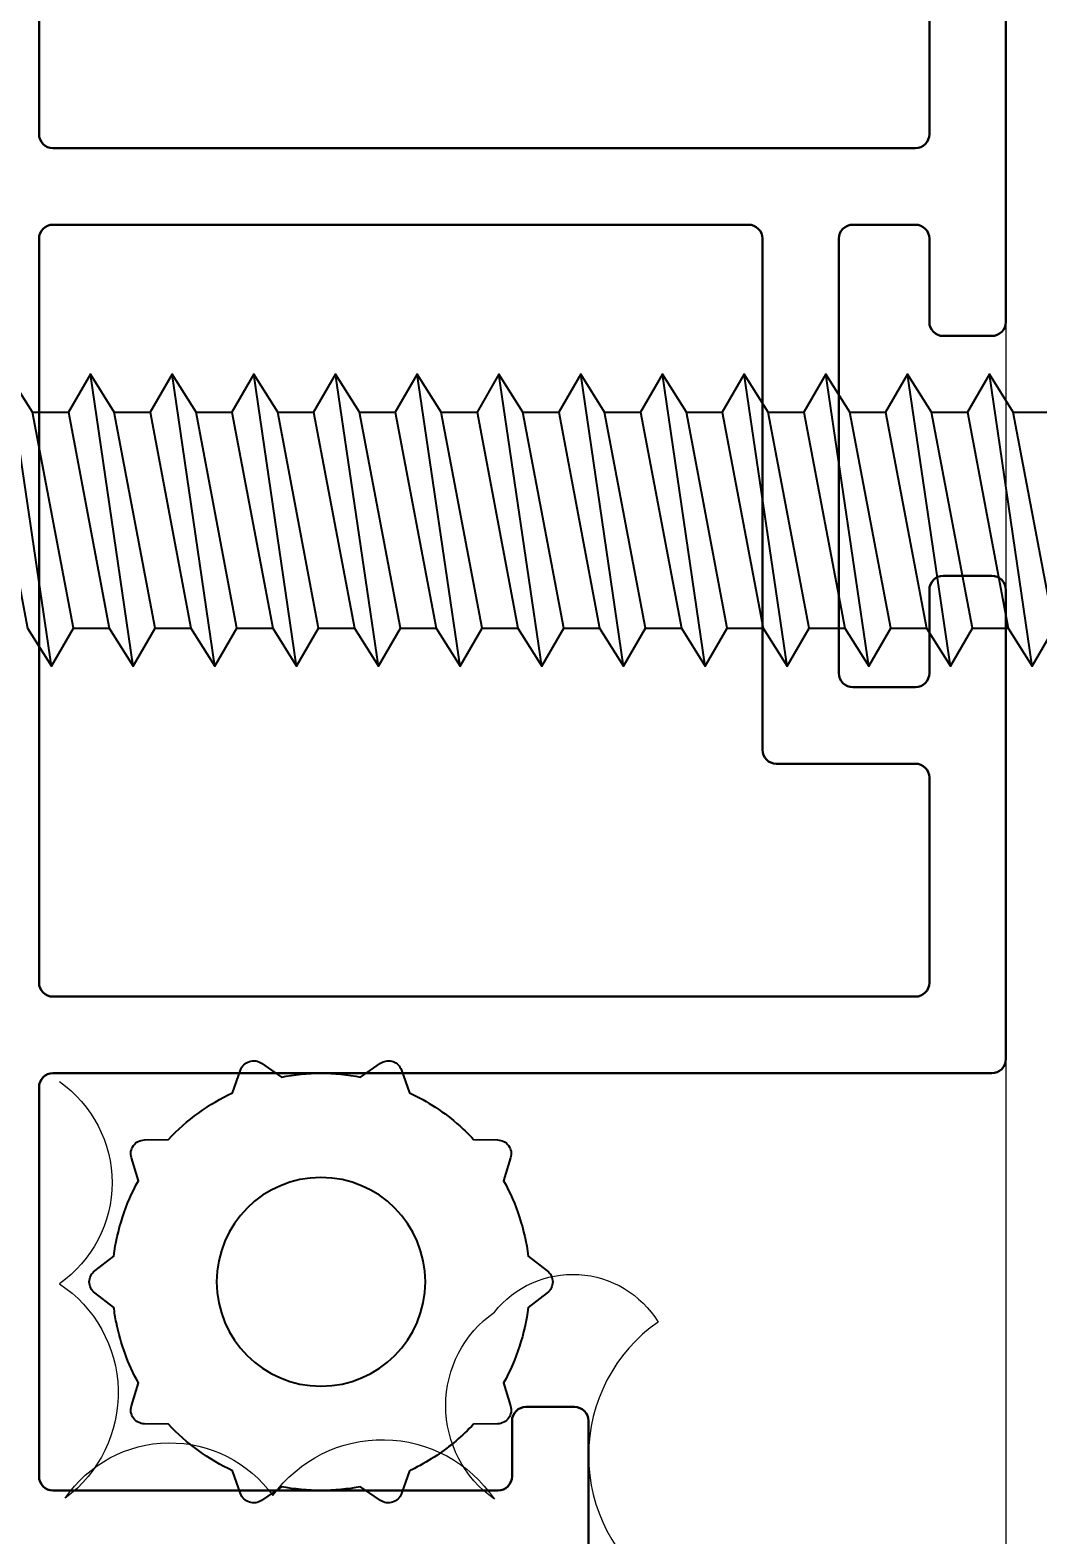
# Model space of a CAD drawing. Header units: millimetres. Extents: x -547695 to 905972, y -1055718 to 167349.
# Drawn here: x -514889.3 to -514785, y -1031251 to -1031095.2 of the extents above; entities that cross this region are included whole.
import ezdxf
from ezdxf import colors
from ezdxf.entities.mleader import LeaderData, LeaderLine
from ezdxf.math import Vec2, Vec3

# ---------------------------------------------------------------- set-up
doc = ezdxf.new("R2010")
doc.units = ezdxf.units.MM
for name, color, linetype, lineweight in [('A-SYMBOLS', 10, 'Continuous', 13), ('View-XTD-CT Cua$0$View-XĐL-CT Cửa$0$KT-NetThay', 7, 'Continuous', 18), ('View-XTD-CT Cua$0$View-XĐL-CT Cửa$0$Profile - Vietduc', 14, 'Continuous', 30), ('View-XTD-CT Cua$0$View-XĐL-CT Cửa$0$SHEETING 0.13', 6, 'Continuous', 13)]:
    doc.layers.add(name, color=color, linetype=linetype, lineweight=lineweight)
doc.layers.add('View-XTD-CT Cua$0$View-XĐL-CT Cửa$0$Phukien -Vietduc', color=6, linetype='Continuous')
doc.layers.add('View-XTD-CT Cua$0$View-XĐL-CT Cửa$0$Screw', color=253, linetype='Continuous')
doc.styles.add('VTK_Arial', font='arial.ttf', dxfattribs={"width": 0.8})

# ---------------------------------------------------------------- blocks, each defined once
blk = doc.blocks.new('View-XTD-CT Cua$0$View-XĐL-CT Cửa$0$ph sd 4.2x25 (elev)')
at = {"layer": 'View-XTD-CT Cua$0$View-XĐL-CT Cửa$0$Screw'}
for points in [[(1.278, -2.1), (1.595, -1.552), (1.007, 1.552), (0.663, 2.1), (0.347, 1.552), (0.934, -1.552), (1.278, -2.1), (0.663, 2.1)], [(2.454, -2.1), (2.77, -1.552), (2.182, 1.552), (1.838, 2.1), (1.522, 1.552), (2.11, -1.552), (2.454, -2.1), (1.838, 2.1)], [(3.629, -2.1), (3.945, -1.552), (3.357, 1.552), (3.013, 2.1), (2.697, 1.552), (3.285, -1.552), (3.629, -2.1), (3.013, 2.1)], [(4.804, -2.1), (5.12, -1.552), (4.532, 1.552), (4.188, 2.1), (3.872, 1.552), (4.46, -1.552), (4.804, -2.1), (4.188, 2.1)], [(5.979, -2.1), (6.295, -1.552), (5.707, 1.552), (5.363, 2.1), (5.047, 1.552), (5.635, -1.552), (5.979, -2.1), (5.363, 2.1)], [(7.154, -2.1), (7.47, -1.552), (6.882, 1.552), (6.538, 2.1), (6.222, 1.552), (6.81, -1.552), (7.154, -2.1), (6.538, 2.1)], [(8.329, -2.1), (8.645, -1.552), (8.057, 1.552), (7.713, 2.1), (7.397, 1.552), (7.985, -1.552), (8.329, -2.1), (7.713, 2.1)], [(9.504, -2.1), (9.82, -1.552), (9.232, 1.552), (8.888, 2.1), (8.572, 1.552), (9.16, -1.552), (9.504, -2.1), (8.888, 2.1)], [(10.679, -2.1), (10.995, -1.552), (10.407, 1.552), (10.063, 2.1), (9.747, 1.552), (10.335, -1.552), (10.679, -2.1), (10.063, 2.1)], [(11.854, -2.1), (12.17, -1.552), (11.582, 1.552), (11.238, 2.1), (10.922, 1.552), (11.51, -1.552), (11.854, -2.1), (11.238, 2.1)], [(13.029, -2.1), (13.345, -1.552), (12.757, 1.552), (12.413, 2.1), (12.097, 1.552), (12.685, -1.552), (13.029, -2.1), (12.413, 2.1)], [(14.204, -2.1), (14.52, -1.552), (13.932, 1.552), (13.588, 2.1), (13.272, 1.552), (13.86, -1.552), (14.204, -2.1), (13.588, 2.1)], [(15.379, -2.1), (15.695, -1.552), (15.107, 1.552), (14.763, 2.1), (14.447, 1.552), (15.035, -1.552), (15.379, -2.1), (14.763, 2.1)], [(1.007, 1.552), (1.522, 1.552)], [(2.182, 1.552), (2.697, 1.552)], [(3.357, 1.552), (3.872, 1.552)], [(4.532, 1.552), (5.047, 1.552)], [(5.707, 1.552), (6.222, 1.552)], [(6.882, 1.552), (7.397, 1.552)], [(8.057, 1.552), (8.572, 1.552)], [(9.232, 1.552), (9.747, 1.552)], [(10.407, 1.552), (10.922, 1.552)], [(11.582, 1.552), (12.097, 1.552)], [(12.757, 1.552), (13.272, 1.552)], [(13.932, 1.552), (14.447, 1.552)], [(15.107, 1.552), (15.622, 1.552)], [(1.595, -1.552), (2.11, -1.552)], [(2.77, -1.552), (3.285, -1.552)], [(3.945, -1.552), (4.46, -1.552)], [(5.12, -1.552), (5.635, -1.552)], [(6.295, -1.552), (6.81, -1.552)], [(7.47, -1.552), (7.985, -1.552)], [(8.645, -1.552), (9.16, -1.552)], [(9.82, -1.552), (10.335, -1.552)], [(10.995, -1.552), (11.51, -1.552)], [(12.17, -1.552), (12.685, -1.552)], [(13.345, -1.552), (13.86, -1.552)], [(14.52, -1.552), (15.035, -1.552)]]:
    blk.add_lwpolyline(points, dxfattribs=at)
blk = doc.blocks.new('View-XTD-CT Cua$0$View-XĐL-CT Cửa$0$A$C77827696')
at = {"layer": 'View-XTD-CT Cua$0$View-XĐL-CT Cửa$0$KT-NetThay'}
for points in [[(-3147.09, 5343.81, -0.520567), (-3147.09, 5329.28, -0.520567), (-3146.68, 5313.86, -0.520567), (-3131.75, 5314.05, -0.520567), (-3115.83, 5313.8, -0.520567), (-3115.83, 5327.23, -0.520567), (-3104.06, 5326.53)], [(-3104.06, 5326.53, 0.520567), (-3104.06, 5307.32, 0.520567), (-3104.06, 5288.11, 0.520567), (-3104.06, 5268.9, 0.520567), (-3104.06, 5249.69, 0.520567), (-3104.06, 5230.49, 0.520567), (-3104.06, 5211.28, 0.520567), (-3104.06, 5192.07, 0.520567), (-3104.06, 5172.86, 0.520567), (-3104.06, 5153.65, 0.520567), (-3104.06, 5134.44, 0.520567), (-3104.06, 5115.23, 0.520567), (-3104.06, 5096.02, 0.520567), (-3104.06, 5076.81, 0.520567), (-3104.06, 5057.6, 0.520567), (-3104.06, 5038.39, 0.520567), (-3104.06, 5019.18, 0.520567)]]:
    blk.add_lwpolyline(points, format="xyb", dxfattribs=at)
at = {"layer": 'View-XTD-CT Cua$0$View-XĐL-CT Cửa$0$Phukien -Vietduc'}
for points in [[(-3140.98, 5319.21, -0.496623), (-3141.92, 5320.5), (-3141.42, 5322.16, -0.077117), (-3143, 5326.48, -0.018584), (-3143.18, 5327.58), (-3144.55, 5328.62, -0.496623), (-3144.55, 5330.21), (-3143.18, 5331.26, -0.095839), (-3141.42, 5336.68), (-3141.92, 5338.33, -0.496623), (-3140.98, 5339.62), (-3139.25, 5339.66, -0.095839), (-3134.64, 5343.01), (-3134.07, 5344.64, -0.496623), (-3132.56, 5345.13), (-3131.14, 5344.14, -0.04781), (-3128.29, 5344.42, -0.04781), (-3125.44, 5344.14), (-3124.02, 5345.13, -0.457071), (-3122.56, 5344.76, -0.032235), (-3122.51, 5344.64), (-3121.94, 5343.01, -0.07248), (-3118.32, 5340.63), (-3118.32, 5340.63, -0.023197), (-3117.33, 5339.66), (-3115.6, 5339.62, -0.496623), (-3114.66, 5338.33), (-3115.16, 5336.68, -0.095839), (-3113.4, 5331.26), (-3112.03, 5330.21, -0.496623), (-3112.03, 5328.62), (-3113.4, 5327.58, -0.095839), (-3115.16, 5322.16), (-3114.66, 5320.5, -0.496623), (-3115.6, 5319.21), (-3117.33, 5319.18, -0.057917), (-3119.97, 5316.94, -0.031098), (-3121.58, 5316, -0.006607), (-3121.94, 5315.83), (-3122.51, 5314.2, -0.496623), (-3124.02, 5313.7), (-3125.44, 5314.69, -0.047812), (-3128.29, 5314.42, -0.047809), (-3131.14, 5314.69), (-3132.56, 5313.7, -0.496623), (-3134.07, 5314.2), (-3134.64, 5315.83, -0.095839), (-3139.25, 5319.18)], [(-3128.29, 5321.92, 1), (-3128.29, 5336.92, 1)]]:
    blk.add_lwpolyline(points, format="xyb", close=True, dxfattribs=at)
at = {"layer": 'View-XTD-CT Cua$0$View-XĐL-CT Cửa$0$Profile - Vietduc'}
for points in [[(-3148.56, 5452.42), (-3148.56, 5411.92, 0.414214), (-3147.56, 5410.92), (-3085.56, 5410.92, 0.414214), (-3084.56, 5411.92), (-3084.56, 5452.42, 0.414214)], [(-3079.06, 5457.92), (-3079.06, 5398.42, -0.414214), (-3080.06, 5397.42), (-3083.56, 5397.42, -0.414214), (-3084.56, 5398.42), (-3084.56, 5404.42, 0.414214), (-3085.56, 5405.42), (-3090.06, 5405.42, 0.414214), (-3091.06, 5404.42), (-3091.06, 5373.17, 0.414214), (-3090.06, 5372.17), (-3085.56, 5372.17, 0.414214), (-3084.56, 5373.17), (-3084.56, 5379.17, -0.414214), (-3083.56, 5380.17), (-3080.06, 5380.17, -0.414214), (-3079.06, 5379.17), (-3079.06, 5345.42, -0.414214), (-3080.06, 5344.42), (-3147.56, 5344.42, 0.414214), (-3148.56, 5343.42), (-3148.56, 5315.42, 0.414214), (-3147.56, 5314.42), (-3115.56, 5314.42, 0.414214), (-3114.56, 5315.42), (-3114.56, 5319.42, -0.414214), (-3113.56, 5320.42), (-3110.06, 5320.42, -0.414214), (-3109.06, 5319.42), (-3109.06, 5309.92, -0.414214)]]:
    blk.add_lwpolyline(points, format="xyb", dxfattribs=at)
blk.add_lwpolyline([(-3085.56, 5349.92, 0.414214), (-3084.56, 5350.92), (-3084.56, 5365.67, 0.414214), (-3085.56, 5366.67), (-3095.56, 5366.67, -0.414214), (-3096.56, 5367.67), (-3096.56, 5404.42, 0.414214), (-3097.56, 5405.42), (-3147.56, 5405.42, 0.414214), (-3148.56, 5404.42), (-3148.56, 5350.92, 0.414214), (-3147.56, 5349.92)], format="xyb", close=True, dxfattribs=at)
at = {"layer": 'View-XTD-CT Cua$0$View-XĐL-CT Cửa$0$SHEETING 0.13'}
blk.add_lwpolyline([(-3079.06, 5458.92), (-3079.06, 5308.92), (-2779.06, 5308.92), (-2779.06, 5458.92), (-3203.07, 5458.92), (-3203.07, 5488.28)], dxfattribs=at)
at = {"layer": 'View-XTD-CT Cua$0$View-XĐL-CT Cửa$0$Screw', "xscale": 4.999999999999999, "yscale": 4.999999999999999, "zscale": 4.999999999999999}
blk.add_blockref('View-XTD-CT Cua$0$View-XĐL-CT Cửa$0$ph sd 4.2x25 (elev)', (-3154.06, 5384.17), dxfattribs=at)

msp = doc.modelspace()

# ---------------------------------------------------------------- leaders
at = {"layer": 'A-SYMBOLS'}
ml = msp.add_multileader_mtext('Standard', dxfattribs=at)
ml.set_content('MOTOR', color=7, style='VTK_Arial')
ml.set_leader_properties()
ml.build(insert=Vec2(0, 0))
ml.multileader.update_dxf_attribs({"text_top_attachment_type": 0, "text_bottom_attachment_type": 0, "arrow_head_size": 80, "scale": 40})
ctx = ml.context
ctx.base_point, ctx.scale, ctx.char_height, ctx.arrow_head_size, ctx.landing_gap_size, ctx.plane_origin = Vec3(-523243.42, -1031154.62), 40, 100, 80, 80, Vec3(-525181.72, -1030978.27)
notes = []
notes.append((ctx, [(0, (1, 1, 0), (-523315.96, -1031154.62), (1, 0), 72.54, [(0, [(-523480.55, -1030945.2)], 256, [])])]))
ctx.mtext.insert, ctx.mtext.width, ctx.mtext.flow_direction = Vec3(-523163.42, -1031103.77), 760.1634, 5
for ctx, leaders in notes:
    for number, flags, end, landing, length, lines in leaders:
        leader = LeaderData()
        leader.index, (leader.has_last_leader_line, leader.has_dogleg_vector, leader.attachment_direction) = number, flags
        leader.last_leader_point, leader.dogleg_vector, leader.dogleg_length = Vec3(end), Vec3(landing), length
        for number, points, colour, breaks in lines:
            line = LeaderLine()
            line.index, line.vertices, line.color, line.breaks = number, Vec3.list(points), colors.encode_raw_color(colour), breaks
            leader.lines.append(line)
        ctx.leaders.append(leader)

# ---------------------------------------------------------------- next in the draw order: block references
at = {"layer": 'View-XTD-CT Cua$0$View-XĐL-CT Cửa$0$KT-NetThay', "xscale": 1.44, "yscale": 1.44, "zscale": 1.44}
msp.add_blockref('View-XTD-CT Cua$0$View-XĐL-CT Cửa$0$A$C77827696', (-510354.47, -1038899.17), dxfattribs=at)

doc.saveas('drawing.dxf')
